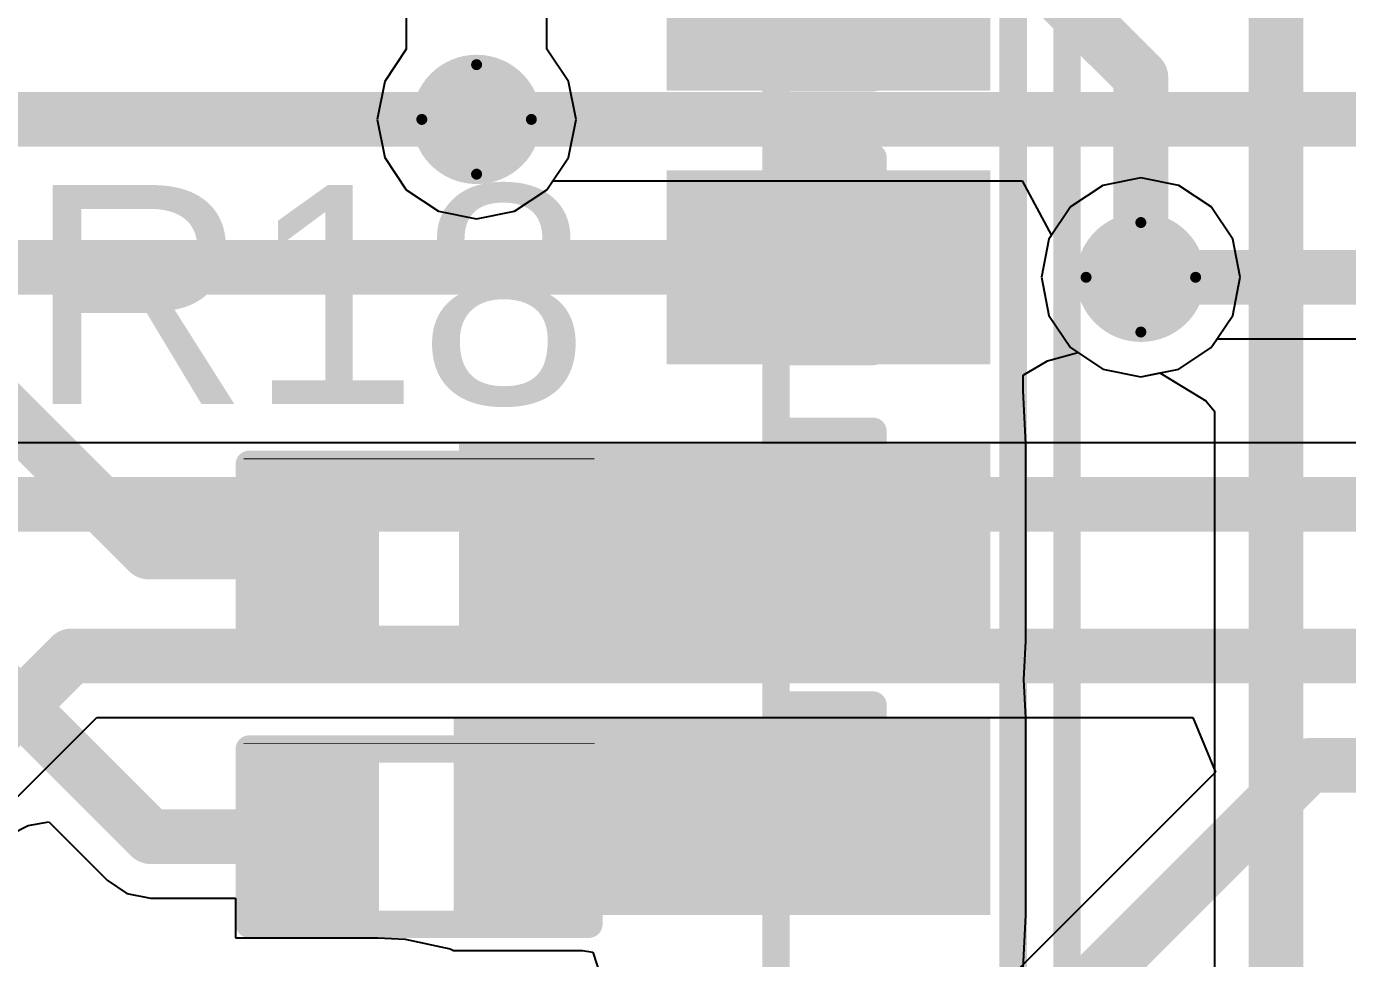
# Model space of a CAD drawing. Header units: millimetres. Extents: x -16 to 330, y -45 to 150.
# Drawn here: x 32.38 to 38.51, y 61.89 to 66.22 of the extents above; entities that cross this region are included whole.
import ezdxf

# ---------------------------------------------------------------- set-up
doc = ezdxf.new("R2010")
doc.units = ezdxf.units.MM
for name, color, linetype in [('BottomLayer', 5, 'Continuous'), ('BottomSolder', 6, 'Continuous'), ('DrillDrawing', 1, 'Continuous'), ('Mechanical13', 56, 'Continuous'), ('MidLayer1', 16, 'Continuous'), ('MidLayer2', 76, 'Continuous'), ('TopLayer', 1, 'Continuous'), ('TopOverlay', 2, 'Continuous'), ('TopPaste', 8, 'Continuous'), ('TopSolder', 216, 'Continuous'), ('ViaHoleLayer', 16, 'Continuous')]:
    doc.layers.add(name, color=color, linetype=linetype)
doc.styles.add('Arial', font='arial.ttf', dxfattribs={"height": 0.2})

# ---------------------------------------------------------------- blocks, each defined once
blk = doc.blocks.new('41_SMD_M______58')
at = {"layer": 'TopLayer'}
for points in [[(-9.5, 0.44), (-8, 0.44), (-8, -0.46), (-9.5, -0.46)], [(-9.5, -0.83), (-8, -0.83), (-8, -1.73), (-9.5, -1.73)], [(-9.5, -2.1), (-8, -2.1), (-8, -3), (-9.5, -3)], [(-9.5, -3.37), (-8, -3.37), (-8, -4.27), (-9.5, -4.27)]]:
    blk.add_hatch(color=1, dxfattribs=at).paths.add_polyline_path(points)
at = {"layer": 'TopPaste'}
for points in [[(-9.5, 0.44), (-8, 0.44), (-8, -0.46), (-9.5, -0.46)], [(-9.5, -0.83), (-8, -0.83), (-8, -1.73), (-9.5, -1.73)], [(-9.5, -2.1), (-8, -2.1), (-8, -3), (-9.5, -3)], [(-9.5, -3.37), (-8, -3.37), (-8, -4.27), (-9.5, -4.27)]]:
    blk.add_hatch(color=8, dxfattribs=at).paths.add_polyline_path(points)
at = {"layer": 'TopSolder'}
for points in [[(-9.5, 0.44), (-8, 0.44), (-8, -0.46), (-9.5, -0.46)], [(-9.5, -0.83), (-8, -0.83), (-8, -1.73), (-9.5, -1.73)], [(-9.5, -2.1), (-8, -2.1), (-8, -3), (-9.5, -3)], [(-9.5, -3.37), (-8, -3.37), (-8, -4.27), (-9.5, -4.27)]]:
    blk.add_hatch(color=216, dxfattribs=at).paths.add_polyline_path(points)
blk = doc.blocks.new('R___0402_92')
at = {"layer": 'TopLayer'}
for points in [[(-0.6985, -0.3175), (-0.6985, 0.3175), (-0.2413, 0.3175), (-0.2413, -0.3175)], [(0.2413, -0.3175), (0.2413, 0.3175), (0.6985, 0.3175), (0.6985, -0.3175)]]:
    blk.add_hatch(color=1, dxfattribs=at).paths.add_polyline_path(points)
at = {"layer": 'TopPaste'}
for points in [[(-0.6985, -0.3175), (-0.6985, 0.3175), (-0.2413, 0.3175), (-0.2413, -0.3175)], [(0.2413, -0.3175), (0.2413, 0.3175), (0.6985, 0.3175), (0.6985, -0.3175)]]:
    blk.add_hatch(color=8, dxfattribs=at).paths.add_polyline_path(points)
at = {"layer": 'TopSolder'}
for points in [[(-0.7535, -0.3725), (-0.7535, 0.3725), (-0.1863, 0.3725), (-0.1863, -0.3725)], [(0.1863, -0.3725), (0.1863, 0.3725), (0.7535, 0.3725), (0.7535, -0.3725)]]:
    blk.add_hatch(color=216, dxfattribs=at).paths.add_polyline_path(points)
at = {"layer": 'TopOverlay'}
for points, const_width in [([(-0.7874, 0.4064), (-0.7874, -0.4064)], 0.127), ([(0.7874, 0.4064), (-0.7874, 0.4064)], 0.127), ([(0.7874, 0.4064), (0.7874, -0.4064)], 0.127), ([(0.7874, -0.4064), (-0.7874, -0.4064)], 0.127), ([(0.8128, -0.4318), (-0.8128, -0.4318)], 0.00323)]:
    blk.add_lwpolyline(points, dxfattribs=dict(at, const_width=const_width))
for points, const_width in [([(-0.8191, 0.4064, 1), (-0.7556, 0.4064, 1)], 0.0635), ([(-0.8191, 0.4064, 1), (-0.7556, 0.4064, 1)], 0.0635), ([(0.7556, 0.4064, 1), (0.8191, 0.4064, 1)], 0.0635), ([(0.7556, 0.4064, 1), (0.8191, 0.4064, 1)], 0.0635), ([(-0.8191, -0.4064, 1), (-0.7556, -0.4064, 1)], 0.0635), ([(-0.8191, -0.4064, 1), (-0.7556, -0.4064, 1)], 0.0635), ([(0.7556, -0.4064, 1), (0.8191, -0.4064, 1)], 0.0635), ([(0.7556, -0.4064, 1), (0.8191, -0.4064, 1)], 0.0635), ([(-0.8136, -0.4318, 1), (-0.812, -0.4318, 1)], 0.00161), ([(0.812, -0.4318, 1), (0.8136, -0.4318, 1)], 0.00161)]:
    blk.add_lwpolyline(points, format="xyb", close=True, dxfattribs=dict(at, const_width=const_width))
blk = doc.blocks.new('R___0402_93')
at = {"layer": 'TopLayer'}
for points in [[(-0.6985, -0.3175), (-0.6985, 0.3175), (-0.2413, 0.3175), (-0.2413, -0.3175)], [(0.2413, -0.3175), (0.2413, 0.3175), (0.6985, 0.3175), (0.6985, -0.3175)]]:
    blk.add_hatch(color=1, dxfattribs=at).paths.add_polyline_path(points)
at = {"layer": 'TopPaste'}
for points in [[(-0.6985, -0.3175), (-0.6985, 0.3175), (-0.2413, 0.3175), (-0.2413, -0.3175)], [(0.2413, -0.3175), (0.2413, 0.3175), (0.6985, 0.3175), (0.6985, -0.3175)]]:
    blk.add_hatch(color=8, dxfattribs=at).paths.add_polyline_path(points)
at = {"layer": 'TopSolder'}
for points in [[(-0.7535, -0.3725), (-0.7535, 0.3725), (-0.1863, 0.3725), (-0.1863, -0.3725)], [(0.1863, -0.3725), (0.1863, 0.3725), (0.7535, 0.3725), (0.7535, -0.3725)]]:
    blk.add_hatch(color=216, dxfattribs=at).paths.add_polyline_path(points)
at = {"layer": 'TopOverlay'}
for points, const_width in [([(-0.7874, 0.4064), (-0.7874, -0.4064)], 0.127), ([(0.7874, 0.4064), (-0.7874, 0.4064)], 0.127), ([(0.7874, 0.4064), (0.7874, -0.4064)], 0.127), ([(0.7874, -0.4064), (-0.7874, -0.4064)], 0.127), ([(0.8128, -0.4318), (-0.8128, -0.4318)], 0.00323)]:
    blk.add_lwpolyline(points, dxfattribs=dict(at, const_width=const_width))
for points, const_width in [([(-0.8191, 0.4064, 1), (-0.7556, 0.4064, 1)], 0.0635), ([(-0.8191, 0.4064, 1), (-0.7556, 0.4064, 1)], 0.0635), ([(0.7556, 0.4064, 1), (0.8191, 0.4064, 1)], 0.0635), ([(0.7556, 0.4064, 1), (0.8191, 0.4064, 1)], 0.0635), ([(-0.8191, -0.4064, 1), (-0.7556, -0.4064, 1)], 0.0635), ([(-0.8191, -0.4064, 1), (-0.7556, -0.4064, 1)], 0.0635), ([(0.7556, -0.4064, 1), (0.8191, -0.4064, 1)], 0.0635), ([(0.7556, -0.4064, 1), (0.8191, -0.4064, 1)], 0.0635), ([(-0.8136, -0.4318, 1), (-0.812, -0.4318, 1)], 0.00161), ([(0.812, -0.4318, 1), (0.8136, -0.4318, 1)], 0.00161)]:
    blk.add_lwpolyline(points, format="xyb", close=True, dxfattribs=dict(at, const_width=const_width))

msp = doc.modelspace()

# ---------------------------------------------------------------- hatches: boundary and pattern name
at = {"layer": 'BottomLayer'}
h = msp.add_hatch(color=5, dxfattribs=at)
edge = h.paths.add_edge_path()
edge.add_arc((34.4678, 65.786), 0.3, 0, 360)
h = msp.add_hatch(color=5, dxfattribs=at)
edge = h.paths.add_edge_path()
edge.add_arc((37.5482, 65.0535), 0.3, 0, 360)
at = {"layer": 'BottomSolder'}
h = msp.add_hatch(color=6, dxfattribs=at)
edge = h.paths.add_edge_path()
edge.add_arc((34.4678, 65.786), 0.15, 0, 360)
h = msp.add_hatch(color=6, dxfattribs=at)
edge = h.paths.add_edge_path()
edge.add_arc((37.5482, 65.0535), 0.15, 0, 360)
at = {"layer": 'MidLayer1'}
h = msp.add_hatch(color=16, dxfattribs=at)
edge = h.paths.add_edge_path()
edge.add_arc((34.4678, 65.786), 0.3, 0, 360)
h = msp.add_hatch(color=16, dxfattribs=at)
edge = h.paths.add_edge_path()
edge.add_arc((37.5482, 65.0535), 0.3, 0, 360)
at = {"layer": 'MidLayer2'}
h = msp.add_hatch(color=76, dxfattribs=at)
edge = h.paths.add_edge_path()
edge.add_arc((34.4678, 65.786), 0.3, 0, 360)
h = msp.add_hatch(color=76, dxfattribs=at)
edge = h.paths.add_edge_path()
edge.add_arc((37.5482, 65.0535), 0.3, 0, 360)
at = {"layer": 'TopLayer'}
h = msp.add_hatch(color=1, dxfattribs=at)
edge = h.paths.add_edge_path()
edge.add_arc((34.4678, 65.786), 0.3, 0, 360)
h = msp.add_hatch(color=1, dxfattribs=at)
edge = h.paths.add_edge_path()
edge.add_arc((37.5482, 65.0535), 0.3, 0, 360)
for points in [[(34.3862, 63.3656), (36.85, 63.3656), (36.85, 64.28), (34.3862, 64.28)], [(34.3608, 62.0956), (36.85, 62.0956), (36.85, 63.01), (34.3608, 63.01)]]:
    msp.add_hatch(color=1, dxfattribs=at).paths.add_polyline_path(points)
at = {"layer": 'TopSolder'}
h = msp.add_hatch(color=216, dxfattribs=at)
edge = h.paths.add_edge_path()
edge.add_arc((34.4678, 65.786), 0.15, 0, 360)
h = msp.add_hatch(color=216, dxfattribs=at)
edge = h.paths.add_edge_path()
edge.add_arc((37.5482, 65.0535), 0.15, 0, 360)
at = {"layer": 'ViaHoleLayer'}
h = msp.add_hatch(color=16, dxfattribs=at)
edge = h.paths.add_edge_path()
edge.add_arc((34.4678, 65.786), 0.15, 0, 360)
h = msp.add_hatch(color=16, dxfattribs=at)
edge = h.paths.add_edge_path()
edge.add_arc((37.5482, 65.0535), 0.15, 0, 360)

# ---------------------------------------------------------------- linework, layer by layer
at = {"layer": 'BottomLayer'}
for p, q in [((34.1416, 66.3488), (34.1416, 66.1122)), ((34.1416, 66.1122), (34.0416, 65.9625)), ((34.0416, 65.9625), (34.0065, 65.786)), ((34.0065, 65.786), (34.0416, 65.6095)), ((34.0416, 65.6095), (34.1416, 65.4598)), ((34.7939, 65.4598), (34.8215, 65.5011)), ((34.8215, 65.5011), (36.9977, 65.5011)), ((36.9977, 65.5011), (37.1335, 65.2471)), ((34.1416, 65.4598), (34.2913, 65.3599)), ((34.6443, 65.3599), (34.7939, 65.4598)), ((34.2913, 65.3599), (34.4678, 65.3247)), ((34.4678, 65.3247), (34.6443, 65.3599)), ((37.122, 65.23), (37.0869, 65.0535)), ((37.1335, 65.2471), (37.122, 65.23)), ((37.0869, 65.0535), (37.122, 64.877)), ((37.122, 64.877), (37.222, 64.7273)), ((37.8743, 64.7273), (37.9019, 64.7686)), ((37.9019, 64.7686), (48.5386, 64.7686)), ((37.222, 64.7273), (37.3717, 64.6274)), ((37.7247, 64.6274), (37.8743, 64.7273)), ((37.3717, 64.6274), (37.5482, 64.5922)), ((37.5482, 64.5922), (37.7247, 64.6274)), ((42.6156, 64.2849), (31.5388, 64.2849)), ((32.227, 62.5327), (32.7062, 63.0119)), ((32.7062, 63.0119), (37.7896, 63.0119)), ((37.7896, 63.0119), (37.8948, 62.7579)), ((37.8948, 62.7579), (36.668, 61.531))]:
    msp.add_line(p, q, dxfattribs=at)
at = {"layer": 'BottomLayer', "const_width": 0.254}
for points in [[(34.4678, 65.786), (48.6264, 65.786)], [(37.5482, 65.0535), (48.8483, 65.0535)], [(31.5388, 64), (42.9694, 64)], [(31.7754, 62.484), (32.5882, 63.2968)], [(32.5882, 63.2968), (43.5362, 63.2968)], [(36.8694, 61.3296), (38.3286, 62.7888)], [(38.3286, 62.7888), (54.9233, 62.7888)]]:
    msp.add_lwpolyline(points, dxfattribs=at)
at = {"layer": 'BottomLayer', "const_width": 0.127}
for points in [[(34.4043, 65.786, 1), (34.5313, 65.786, 1)], [(37.4847, 65.0535, 1), (37.6117, 65.0535, 1)], [(32.5247, 63.2968, 1), (32.6517, 63.2968, 1)], [(32.5247, 63.2968, 1), (32.6517, 63.2968, 1)], [(38.2651, 62.7888, 1), (38.3921, 62.7888, 1)], [(38.2651, 62.7888, 1), (38.3921, 62.7888, 1)]]:
    msp.add_lwpolyline(points, format="xyb", close=True, dxfattribs=at)
at = {"layer": 'DrillDrawing', "const_width": 0.0508}
for points in [[(34.2138, 65.786), (34.4678, 66.04)], [(34.4678, 66.04), (34.7218, 65.786)], [(34.2138, 65.786), (34.4678, 65.532)], [(34.4678, 65.532), (34.7218, 65.786)], [(37.2942, 65.0535), (37.5482, 65.3075)], [(37.5482, 65.3075), (37.8022, 65.0535)], [(37.2942, 65.0535), (37.5482, 64.7995)], [(37.5482, 64.7995), (37.8022, 65.0535)]]:
    msp.add_lwpolyline(points, dxfattribs=at)
at = {"layer": 'DrillDrawing', "const_width": 0.0254}
for points in [[(34.4551, 66.04, 1), (34.4805, 66.04, 1)], [(34.4551, 66.04, 1), (34.4805, 66.04, 1)], [(34.2011, 65.786, 1), (34.2265, 65.786, 1)], [(34.2011, 65.786, 1), (34.2265, 65.786, 1)], [(34.7091, 65.786, 1), (34.7345, 65.786, 1)], [(34.7091, 65.786, 1), (34.7345, 65.786, 1)], [(34.4551, 65.532, 1), (34.4805, 65.532, 1)], [(34.4551, 65.532, 1), (34.4805, 65.532, 1)], [(37.5355, 65.3075, 1), (37.5609, 65.3075, 1)], [(37.5355, 65.3075, 1), (37.5609, 65.3075, 1)], [(37.2815, 65.0535, 1), (37.3069, 65.0535, 1)], [(37.2815, 65.0535, 1), (37.3069, 65.0535, 1)], [(37.7895, 65.0535, 1), (37.8149, 65.0535, 1)], [(37.7895, 65.0535, 1), (37.8149, 65.0535, 1)], [(37.5355, 64.7995, 1), (37.5609, 64.7995, 1)], [(37.5355, 64.7995, 1), (37.5609, 64.7995, 1)]]:
    msp.add_lwpolyline(points, format="xyb", close=True, dxfattribs=at)
at = {"layer": 'Mechanical13', "const_width": 0.127}
for points in [[(36.9562, 58.6088), (36.9562, 75.7088)], [(37.2062, 58.6088), (37.2062, 75.7088)], [(36.3062, 65.9788), (36.3062, 66.8788)], [(35.8562, 65.9788), (35.8562, 66.1538)], [(35.8562, 65.9788), (36.3062, 65.9788)], [(35.8562, 65.6089), (35.8562, 65.9745)], [(35.8562, 65.6088), (36.3062, 65.6088)], [(35.8562, 65.4338), (35.8562, 65.6088)], [(36.3062, 64.7088), (36.3062, 65.6088)], [(35.8562, 57.3088), (35.8562, 65.2535)], [(35.8562, 57.3088), (35.8562, 65.2535)], [(35.8562, 64.1638), (35.8562, 64.8838)], [(35.8562, 64.7088), (36.3062, 64.7088)], [(35.8562, 64.3388), (36.3062, 64.3388)], [(36.3062, 63.4388), (36.3062, 64.3388)], [(35.8562, 62.8938), (35.8562, 63.6138)], [(35.8562, 63.4388), (36.3062, 63.4388)], [(35.8562, 63.0688), (36.3062, 63.0688)], [(36.3062, 62.1688), (36.3062, 63.0688)], [(35.8562, 61.6238), (35.8562, 62.3438)], [(35.8562, 62.1688), (36.3062, 62.1688)]]:
    msp.add_lwpolyline(points, dxfattribs=at)
for points in [[(35.8562, 66.7038, -1), (35.8562, 66.1538)], [(36.1367, 66.3378, -0.328045), (35.8562, 66.1338)], [(35.8562, 65.4538, -0.046786), (35.9472, 65.4393)], [(35.8562, 65.4338, -1), (35.8562, 64.8838)], [(35.9472, 65.4393, -0.328045), (36.1512, 65.1588)], [(36.1512, 65.1588, -0.046786), (36.1367, 65.0678)], [(36.1367, 65.0678, -0.328045), (35.8562, 64.8638)], [(35.8562, 64.1838, -0.046786), (35.9472, 64.1693)], [(35.8562, 64.1638, -1), (35.8562, 63.6138)], [(35.9472, 64.1693, -0.328045), (36.1512, 63.8888)], [(36.1512, 63.8888, -0.046786), (36.1367, 63.7978)], [(36.1367, 63.7978, -0.328045), (35.8562, 63.5938)], [(35.8562, 62.9138, -0.046786), (35.9472, 62.8993)], [(35.8562, 62.8938, -1), (35.8562, 62.3438)], [(35.9472, 62.8993, -0.328045), (36.1512, 62.6188)], [(36.1512, 62.6188, -0.046786), (36.1367, 62.5278)], [(36.1367, 62.5278, -0.328045), (35.8562, 62.3238)]]:
    msp.add_lwpolyline(points, format="xyb", dxfattribs=at)
at = {"layer": 'Mechanical13', "const_width": 0.0635}
for points in [[(35.8245, 66.1538, 1), (35.888, 66.1538, 1)], [(35.8245, 66.1538, 1), (35.888, 66.1538, 1)], [(35.8245, 66.1338, 1), (35.888, 66.1338, 1)], [(35.8245, 65.9788, 1), (35.888, 65.9788, 1)], [(35.8245, 65.9788, 1), (35.888, 65.9788, 1)], [(35.8245, 65.9745, 1), (35.888, 65.9745, 1)], [(36.2745, 65.9788, 1), (36.338, 65.9788, 1)], [(36.2745, 65.9788, 1), (36.338, 65.9788, 1)], [(35.8245, 65.6089, 1), (35.888, 65.6089, 1)], [(35.8245, 65.6088, 1), (35.888, 65.6088, 1)], [(35.8245, 65.6088, 1), (35.888, 65.6088, 1)], [(36.2745, 65.6088, 1), (36.338, 65.6088, 1)], [(36.2745, 65.6088, 1), (36.338, 65.6088, 1)], [(35.8245, 65.4538, 1), (35.888, 65.4538, 1)], [(35.8245, 65.4338, 1), (35.888, 65.4338, 1)], [(35.8245, 65.4338, 1), (35.888, 65.4338, 1)], [(35.9155, 65.4393, 1), (35.979, 65.4393, 1)], [(35.9155, 65.4393, 1), (35.979, 65.4393, 1)], [(35.8245, 65.2535, 1), (35.888, 65.2535, 1)], [(35.8245, 65.2535, 1), (35.888, 65.2535, 1)], [(36.1195, 65.1588, 1), (36.183, 65.1588, 1)], [(36.1195, 65.1588, 1), (36.183, 65.1588, 1)], [(36.105, 65.0678, 1), (36.1685, 65.0678, 1)], [(36.105, 65.0678, 1), (36.1685, 65.0678, 1)], [(35.8245, 64.8838, 1), (35.888, 64.8838, 1)], [(35.8245, 64.8838, 1), (35.888, 64.8838, 1)], [(35.8245, 64.8638, 1), (35.888, 64.8638, 1)], [(35.8245, 64.7088, 1), (35.888, 64.7088, 1)], [(36.2745, 64.7088, 1), (36.338, 64.7088, 1)], [(36.2745, 64.7088, 1), (36.338, 64.7088, 1)], [(35.8245, 64.3388, 1), (35.888, 64.3388, 1)], [(36.2745, 64.3388, 1), (36.338, 64.3388, 1)], [(36.2745, 64.3388, 1), (36.338, 64.3388, 1)], [(35.8245, 64.1838, 1), (35.888, 64.1838, 1)], [(35.8245, 64.1638, 1), (35.888, 64.1638, 1)], [(35.8245, 64.1638, 1), (35.888, 64.1638, 1)], [(35.9155, 64.1693, 1), (35.979, 64.1693, 1)], [(35.9155, 64.1693, 1), (35.979, 64.1693, 1)], [(36.1195, 63.8888, 1), (36.183, 63.8888, 1)], [(36.1195, 63.8888, 1), (36.183, 63.8888, 1)], [(36.105, 63.7978, 1), (36.1685, 63.7978, 1)], [(36.105, 63.7978, 1), (36.1685, 63.7978, 1)], [(35.8245, 63.6138, 1), (35.888, 63.6138, 1)], [(35.8245, 63.6138, 1), (35.888, 63.6138, 1)], [(35.8245, 63.5938, 1), (35.888, 63.5938, 1)], [(35.8245, 63.4388, 1), (35.888, 63.4388, 1)], [(36.2745, 63.4388, 1), (36.338, 63.4388, 1)], [(36.2745, 63.4388, 1), (36.338, 63.4388, 1)], [(35.8245, 63.0688, 1), (35.888, 63.0688, 1)], [(36.2745, 63.0688, 1), (36.338, 63.0688, 1)], [(36.2745, 63.0688, 1), (36.338, 63.0688, 1)], [(35.8245, 62.9138, 1), (35.888, 62.9138, 1)], [(35.8245, 62.8938, 1), (35.888, 62.8938, 1)], [(35.8245, 62.8938, 1), (35.888, 62.8938, 1)], [(35.9155, 62.8993, 1), (35.979, 62.8993, 1)], [(35.9155, 62.8993, 1), (35.979, 62.8993, 1)], [(36.1195, 62.6188, 1), (36.183, 62.6188, 1)], [(36.1195, 62.6188, 1), (36.183, 62.6188, 1)], [(36.105, 62.5278, 1), (36.1685, 62.5278, 1)], [(36.105, 62.5278, 1), (36.1685, 62.5278, 1)], [(35.8245, 62.3438, 1), (35.888, 62.3438, 1)], [(35.8245, 62.3438, 1), (35.888, 62.3438, 1)], [(35.8245, 62.3238, 1), (35.888, 62.3238, 1)], [(35.8245, 62.1688, 1), (35.888, 62.1688, 1)], [(36.2745, 62.1688, 1), (36.338, 62.1688, 1)], [(36.2745, 62.1688, 1), (36.338, 62.1688, 1)]]:
    msp.add_lwpolyline(points, format="xyb", close=True, dxfattribs=at)
at = {"layer": 'MidLayer1'}
for p, q in [((34.1416, 66.3488), (34.1416, 66.1122)), ((34.7939, 66.1122), (34.7939, 66.3489)), ((34.1416, 66.1122), (34.0416, 65.9625)), ((34.8939, 65.9625), (34.7939, 66.1122)), ((34.0416, 65.9625), (34.0065, 65.786)), ((34.929, 65.786), (34.8939, 65.9625)), ((34.0065, 65.786), (34.0416, 65.6095)), ((34.8939, 65.6095), (34.929, 65.786)), ((34.0416, 65.6095), (34.1416, 65.4598)), ((34.7939, 65.4598), (34.8939, 65.6095)), ((37.5482, 65.5148), (37.3717, 65.4797)), ((37.7247, 65.4797), (37.5482, 65.5148)), ((34.1416, 65.4598), (34.2913, 65.3599)), ((34.6443, 65.3599), (34.7939, 65.4598)), ((37.3717, 65.4797), (37.222, 65.3797)), ((37.8743, 65.3797), (37.7247, 65.4797)), ((37.222, 65.3797), (37.122, 65.23)), ((37.9743, 65.23), (37.8743, 65.3797)), ((34.2913, 65.3599), (34.4678, 65.3247)), ((34.4678, 65.3247), (34.6443, 65.3599)), ((37.122, 65.23), (37.0869, 65.0535)), ((38.0094, 65.0535), (37.9743, 65.23)), ((37.0869, 65.0535), (37.122, 64.877)), ((37.9743, 64.877), (38.0094, 65.0535)), ((37.122, 64.877), (37.222, 64.7273)), ((37.8743, 64.7273), (37.9743, 64.877)), ((37.222, 64.7273), (37.3717, 64.6274)), ((37.7247, 64.6274), (37.8743, 64.7273)), ((37.3717, 64.6274), (37.5482, 64.5922)), ((37.5482, 64.5922), (37.7247, 64.6274))]:
    msp.add_line(p, q, dxfattribs=at)
at = {"layer": 'MidLayer2'}
for p, q in [((34.1416, 66.3488), (34.1416, 66.1122)), ((34.7939, 66.1122), (34.7939, 66.3489)), ((34.1416, 66.1122), (34.0416, 65.9625)), ((34.8939, 65.9625), (34.7939, 66.1122)), ((34.0416, 65.9625), (34.0065, 65.786)), ((34.929, 65.786), (34.8939, 65.9625)), ((34.0065, 65.786), (34.0416, 65.6095)), ((34.8939, 65.6095), (34.929, 65.786)), ((34.0416, 65.6095), (34.1416, 65.4598)), ((34.7939, 65.4598), (34.8939, 65.6095)), ((37.5482, 65.5148), (37.3717, 65.4797)), ((37.7247, 65.4797), (37.5482, 65.5148)), ((34.1416, 65.4598), (34.2913, 65.3599)), ((34.6443, 65.3599), (34.7939, 65.4598)), ((37.3717, 65.4797), (37.222, 65.3797)), ((37.8743, 65.3797), (37.7247, 65.4797)), ((37.222, 65.3797), (37.122, 65.23)), ((37.9743, 65.23), (37.8743, 65.3797)), ((34.2913, 65.3599), (34.4678, 65.3247)), ((34.4678, 65.3247), (34.6443, 65.3599)), ((37.122, 65.23), (37.0869, 65.0535)), ((38.0094, 65.0535), (37.9743, 65.23)), ((37.0869, 65.0535), (37.122, 64.877)), ((37.9743, 64.877), (38.0094, 65.0535)), ((37.122, 64.877), (37.222, 64.7273)), ((37.8743, 64.7273), (37.9743, 64.877)), ((37.222, 64.7273), (37.3717, 64.6274)), ((37.7247, 64.6274), (37.8743, 64.7273)), ((37.3717, 64.6274), (37.5482, 64.5922)), ((37.5482, 64.5922), (37.7247, 64.6274))]:
    msp.add_line(p, q, dxfattribs=at)
at = {"layer": 'TopLayer'}
for p, q in [((37.1159, 64.6652), (37.2564, 64.7044)), ((37.2564, 64.7044), (37.3717, 64.6274)), ((37.0024, 64.5988), (37.1159, 64.6652)), ((37.0024, 64.5288), (37.0024, 64.5988)), ((37.3717, 64.6274), (37.5482, 64.5922)), ((37.5482, 64.5922), (37.6359, 64.6097)), ((37.6359, 64.6097), (37.8494, 64.4801)), ((37.015, 64.28), (37.0024, 64.5288)), ((37.8494, 64.4801), (37.8899, 64.4322)), ((37.8899, 64.4322), (37.8899, 60.1538)), ((37.015, 64.2488), (37.015, 64.28)), ((37.015, 63.4112), (37.015, 64.2488)), ((37.015, 63.3656), (37.015, 63.4112)), ((37.006, 63.1878), (37.015, 63.3656)), ((37.015, 63.01), (37.006, 63.1878)), ((37.015, 62.9788), (37.015, 63.01)), ((37.015, 62.1412), (37.015, 62.9788)), ((32.2253, 62.4268), (32.389, 62.5104)), ((32.389, 62.5104), (32.4844, 62.5269)), ((32.4844, 62.5269), (32.7542, 62.2572)), ((32.7542, 62.2572), (32.7542, 62.2572)), ((32.7542, 62.2572), (32.8466, 62.1954)), ((32.8466, 62.1954), (32.9556, 62.1737)), ((32.9556, 62.1737), (32.9556, 62.1737)), ((32.9556, 62.1737), (33.3502, 62.1737)), ((33.3502, 62.1737), (33.3502, 61.9887)), ((37.015, 62.0956), (37.015, 62.1412)), ((37.0024, 61.8468), (37.015, 62.0956)), ((33.3502, 61.9887), (34.0095, 61.9887)), ((34.0095, 61.9887), (34.1359, 61.9835)), ((34.1359, 61.9835), (34.3449, 61.9372)), ((34.3449, 61.9372), (34.3608, 61.9306)), ((34.3608, 61.9306), (34.9594, 61.9306)), ((34.9594, 61.9306), (35.0069, 61.923)), ((35.0069, 61.923), (35.0948, 61.6517))]:
    msp.add_line(p, q, dxfattribs=at)
at = {"layer": 'TopLayer', "const_width": 0.254}
for points in [[(38.1747, 59.8), (38.1747, 66.8762)], [(37.1604, 66.37), (37.5482, 65.9822)], [(37.5482, 65.0535), (37.5482, 65.9822)], [(20.6979, 65.786), (34.4678, 65.786)], [(15.3586, 65.1), (36.1, 65.1)], [(32.1578, 64.5677), (32.9461, 63.7794)], [(31.2956, 64.1186), (32.9556, 62.4586)], [(32.9461, 63.7794), (33.7312, 63.7794)], [(32.9556, 62.4586), (33.7312, 62.4586)]]:
    msp.add_lwpolyline(points, dxfattribs=at)
at = {"layer": 'TopLayer', "const_width": 0.127}
for points in [[(37.4847, 65.9822, 1), (37.6117, 65.9822, 1)], [(37.4847, 65.9822, 1), (37.6117, 65.9822, 1)], [(34.4043, 65.786, 1), (34.5313, 65.786, 1)], [(36.0365, 65.1, 1), (36.1635, 65.1, 1)], [(37.4847, 65.0535, 1), (37.6117, 65.0535, 1)], [(32.8826, 63.7794, 1), (33.0096, 63.7794, 1)], [(32.8826, 63.7794, 1), (33.0096, 63.7794, 1)], [(33.6677, 63.7794, 1), (33.7947, 63.7794, 1)], [(32.8921, 62.4586, 1), (33.0191, 62.4586, 1)], [(32.8921, 62.4586, 1), (33.0191, 62.4586, 1)], [(33.6677, 62.4586, 1), (33.7947, 62.4586, 1)]]:
    msp.add_lwpolyline(points, format="xyb", close=True, dxfattribs=at)

# ---------------------------------------------------------------- block references
msp.add_blockref('41_SMD_M______58', (44.85, 66.38))
at = {"rotation": 180}
for name, p in [('R___0402_93', (34.2011, 63.7794)), ('R___0402_92', (34.2011, 62.4586))]:
    msp.add_blockref(name, p, dxfattribs=at)

# ---------------------------------------------------------------- texts
at = {"layer": 'TopOverlay', "style": 'Arial'}
msp.add_text('R18', height=1.016, dxfattribs=at).set_placement((32.3854, 64.4654))

doc.saveas('drawing.dxf')
